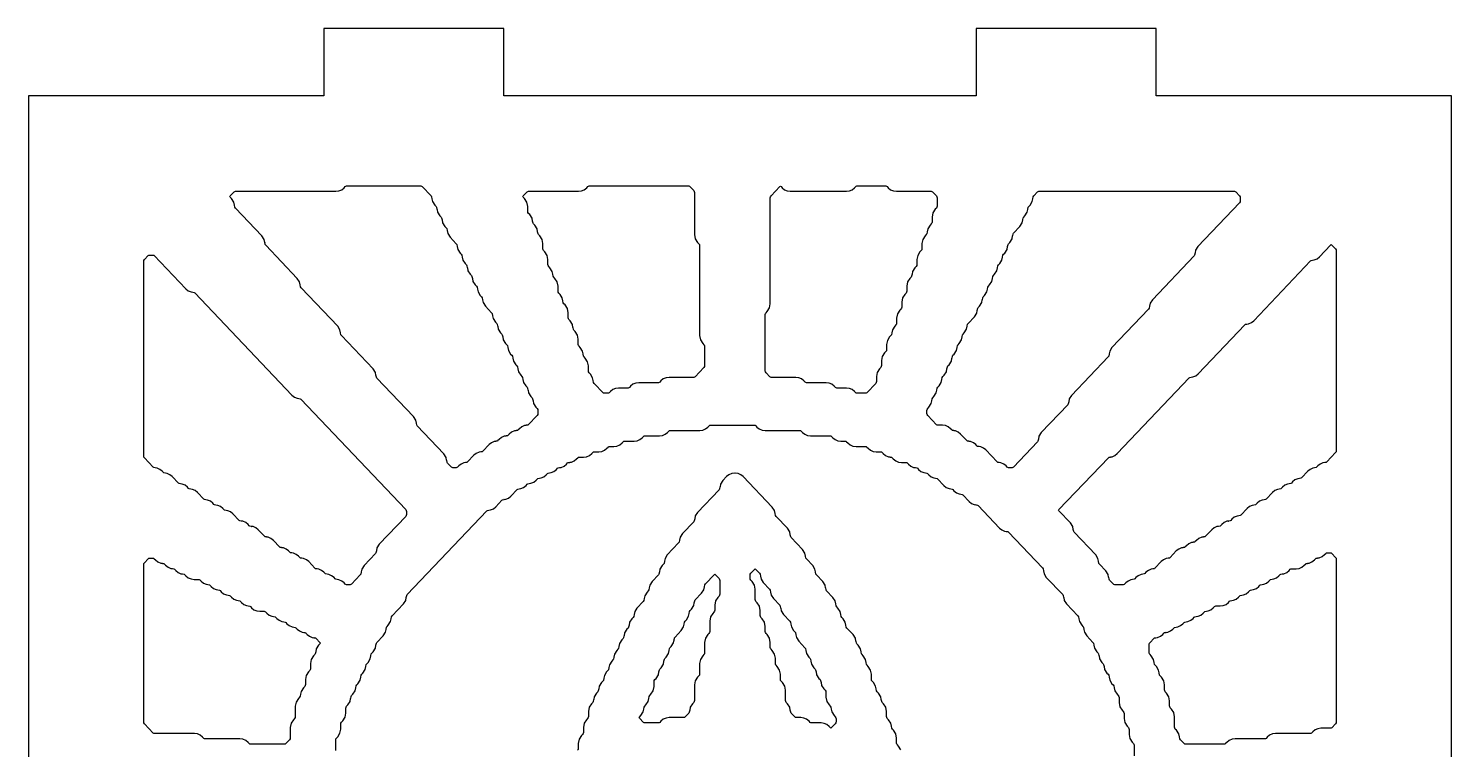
# Model space of a CAD drawing. Header units: millimetres. Extents: x 10 to 410, y 18 to 283.
# Drawn here: x 148 to 211.3, y 251 to 283 of the extents above; entities that cross this region are included whole.
import ezdxf

# ---------------------------------------------------------------- set-up
doc = ezdxf.new("R2010")
doc.units = ezdxf.units.MM
doc.layers.add('CUT', color=1, linetype='Continuous')

msp = doc.modelspace()

# ---------------------------------------------------------------- linework, layer by layer
at = {"layer": 'CUT'}
for points in [[(190.134, 157), (198.134, 157), (198.134, 160), (211.2679, 160), (211.2679, 280), (198.134, 280), (198.134, 283), (190.134, 283), (190.134, 280), (169.134, 280), (169.134, 283), (161.134, 283), (161.134, 280), (148, 280), (148, 160), (161.134, 160), (161.134, 157), (169.134, 157), (169.134, 160), (190.134, 160)], [(157.144, 275.7392), (157.1692, 275.7594), (157.2012, 275.7637), (161.6708, 275.7637), (161.8043, 275.7819), (161.928, 275.835), (162.0331, 275.9192), (162.0867, 275.9755), (162.1119, 275.9957), (162.1438, 276), (165.4462, 276), (165.4781, 275.9957), (165.5033, 275.9755), (165.8965, 275.562), (165.9208, 275.524), (165.9383, 275.433), (165.9404, 275.4334), (165.965, 275.3054), (166.067, 275.1464), (166.1211, 275.0894), (166.1455, 275.0515), (166.163, 274.9604), (166.1651, 274.9608), (166.1897, 274.8328), (166.2916, 274.6738), (166.3458, 274.6168), (166.3701, 274.5789), (166.3877, 274.4878), (166.3897, 274.4882), (166.4143, 274.3602), (166.5163, 274.2012), (166.5705, 274.1442), (166.5948, 274.1063), (166.6123, 274.0153), (166.6144, 274.0156), (166.639, 273.8877), (166.741, 273.7286), (167.0198, 273.4354), (167.0441, 273.3974), (167.0617, 273.3064), (167.0637, 273.3068), (167.0883, 273.1788), (167.1903, 273.0198), (167.2445, 272.9628), (167.2688, 272.9249), (167.2863, 272.8338), (167.2884, 272.8342), (167.313, 272.7062), (167.415, 272.5472), (167.4691, 272.4902), (167.4935, 272.4523), (167.511, 272.3612), (167.5131, 272.3616), (167.5377, 272.2337), (167.6396, 272.0746), (167.6938, 272.0177), (167.7181, 271.9797), (167.7357, 271.8887), (167.7377, 271.8891), (167.7623, 271.7611), (167.8643, 271.6021), (167.9185, 271.5451), (167.9428, 271.5071), (167.9603, 271.4161), (167.9624, 271.4165), (167.987, 271.2885), (168.089, 271.1295), (168.1431, 271.0725), (168.1675, 271.0346), (168.185, 270.9435), (168.1871, 270.9439), (168.2117, 270.8159), (168.3136, 270.6569), (168.5925, 270.3637), (168.6168, 270.3257), (168.6343, 270.2347), (168.6364, 270.2351), (168.661, 270.1071), (168.763, 269.9481), (168.8171, 269.8911), (168.8415, 269.8531), (168.859, 269.7621), (168.8611, 269.7625), (168.8857, 269.6345), (168.9876, 269.4755), (169.0418, 269.4185), (169.0661, 269.3806), (169.0837, 269.2895), (169.0857, 269.2899), (169.1103, 269.1619), (169.2123, 269.0029), (169.2665, 268.9459), (169.2908, 268.908), (169.3083, 268.8169), (169.3104, 268.8173), (169.335, 268.6894), (169.437, 268.5303), (169.4911, 268.4734), (169.5155, 268.4354), (169.533, 268.3444), (169.5351, 268.3448), (169.5597, 268.2168), (169.6616, 268.0578), (169.7158, 268.0008), (169.7401, 267.9628), (169.7577, 267.8718), (169.7597, 267.8722), (169.7843, 267.7442), (169.8863, 267.5852), (169.9405, 267.5282), (169.9648, 267.4903), (169.9823, 267.3992), (169.9844, 267.3996), (170.009, 267.2716), (170.111, 267.1126), (170.1651, 267.0556), (170.1895, 267.0177), (170.207, 266.9266), (170.2091, 266.927), (170.2337, 266.7991), (170.3356, 266.64), (170.3898, 266.5831), (170.4141, 266.5451), (170.4317, 266.4541), (170.4337, 266.4545), (170.4583, 266.3265), (170.5603, 266.1675), (170.6145, 266.1105), (170.6388, 266.0725), (170.6473, 266.0283), (170.6473, 265.8873), (170.6388, 265.8431), (170.6145, 265.8051), (170.2213, 265.3916), (170.1961, 265.3714), (170.1306, 265.3625), (170.1311, 265.3594), (170.0544, 265.3489), (169.9306, 265.2958), (169.8255, 265.2116), (169.772, 265.1553), (169.7468, 265.1351), (169.6813, 265.1262), (169.6817, 265.1231), (169.605, 265.1127), (169.4813, 265.0596), (169.3762, 264.9753), (169.3226, 264.919), (169.2975, 264.8989), (169.232, 264.89), (169.2324, 264.8868), (169.1557, 264.8764), (169.0319, 264.8233), (168.9268, 264.739), (168.8733, 264.6827), (168.8481, 264.6626), (168.7826, 264.6537), (168.7831, 264.6505), (168.7064, 264.6401), (168.5826, 264.587), (168.4775, 264.5028), (168.1993, 264.2102), (168.1741, 264.19), (168.1086, 264.1811), (168.1091, 264.1779), (168.0324, 264.1675), (167.9086, 264.1144), (167.8035, 264.0302), (167.5253, 263.7376), (167.5001, 263.7174), (167.4346, 263.7085), (167.4351, 263.7054), (167.3584, 263.6949), (167.2346, 263.6418), (167.1295, 263.5576), (167.076, 263.5013), (167.0508, 263.4811), (167.0188, 263.4768), (166.8618, 263.4768), (166.8299, 263.4811), (166.8047, 263.5013), (166.6362, 263.6785), (166.6118, 263.7165), (166.5943, 263.8075), (166.5923, 263.8071), (166.5676, 263.9351), (166.4657, 264.0941), (165.2882, 265.3326), (165.2638, 265.3705), (165.2463, 265.4615), (165.2443, 265.4611), (165.2196, 265.5891), (165.1177, 265.7481), (163.4908, 267.4591), (163.4665, 267.4971), (163.449, 267.5881), (163.4469, 267.5877), (163.4223, 267.7157), (163.3203, 267.8747), (161.9182, 269.3494), (161.8938, 269.3874), (161.8763, 269.4784), (161.8743, 269.478), (161.8496, 269.606), (161.7477, 269.765), (160.1208, 271.476), (160.0965, 271.5139), (160.079, 271.605), (160.0769, 271.6046), (160.0523, 271.7326), (159.9503, 271.8916), (158.5482, 273.3663), (158.5238, 273.4042), (158.5063, 273.4953), (158.5043, 273.4949), (158.4796, 273.6229), (158.3777, 273.7819), (157.2002, 275.0203), (157.1758, 275.0583), (157.1583, 275.1493), (157.1563, 275.1489), (157.1316, 275.2769), (157.0297, 275.4359), (156.9689, 275.4998), (156.9497, 275.5274), (156.9689, 275.555)], [(170.1747, 275.7392), (170.1998, 275.7594), (170.2318, 275.7637), (172.4548, 275.7637), (172.5882, 275.7819), (172.712, 275.835), (172.8171, 275.9192), (172.8707, 275.9755), (172.8958, 275.9957), (172.9278, 276), (177.3535, 276), (177.3854, 275.9957), (177.4106, 275.9755), (177.5791, 275.7982), (177.6035, 275.7603), (177.612, 275.7161), (177.612, 273.8369), (177.6477, 273.6514), (177.7496, 273.4924), (177.8038, 273.4354), (177.8281, 273.3974), (177.8366, 273.3532), (177.8366, 269.3474), (177.8723, 269.1619), (177.9743, 269.0029), (178.0285, 268.9459), (178.0528, 268.908), (178.0613, 268.8637), (178.0613, 268.0139), (178.0528, 267.9696), (178.0285, 267.9317), (177.6353, 267.5182), (177.6101, 267.498), (177.5781, 267.4937), (176.4785, 267.4937), (176.345, 267.4755), (176.2213, 267.4224), (176.1162, 267.3382), (176.0626, 267.2819), (176.0374, 267.2617), (176.0055, 267.2574), (175.1305, 267.2574), (174.997, 267.2392), (174.8733, 267.1861), (174.7682, 267.1019), (174.7146, 267.0456), (174.6894, 267.0254), (174.6575, 267.0211), (174.2318, 267.0211), (174.0984, 267.003), (173.9746, 266.9498), (173.8695, 266.8656), (173.816, 266.8093), (173.7908, 266.7892), (173.7588, 266.7848), (173.6018, 266.7848), (173.5698, 266.7892), (173.5447, 266.8093), (173.1515, 267.2228), (173.1272, 267.2608), (173.1096, 267.3518), (173.1076, 267.3514), (173.083, 267.4794), (172.981, 267.6384), (172.9268, 267.6954), (172.9025, 267.7334), (172.894, 267.7776), (172.894, 268.0028), (172.8583, 268.1883), (172.7563, 268.3473), (172.7022, 268.4043), (172.6778, 268.4422), (172.6603, 268.5333), (172.6582, 268.5329), (172.6336, 268.6608), (172.5317, 268.8199), (172.4775, 268.8769), (172.4532, 268.9148), (172.4446, 268.959), (172.4446, 269.1842), (172.409, 269.3697), (172.307, 269.5287), (172.2528, 269.5857), (172.2285, 269.6237), (172.211, 269.7147), (172.2089, 269.7143), (172.1843, 269.8423), (172.0823, 270.0013), (172.0282, 270.0583), (172.0038, 270.0962), (171.9953, 270.1405), (171.9953, 270.3656), (171.9596, 270.5511), (171.8577, 270.7102), (171.8035, 270.7672), (171.7792, 270.8051), (171.7616, 270.8961), (171.7596, 270.8957), (171.735, 271.0237), (171.633, 271.1827), (171.5788, 271.2397), (171.5545, 271.2777), (171.546, 271.3219), (171.546, 271.5471), (171.5103, 271.7326), (171.4083, 271.8916), (171.3542, 271.9486), (171.3298, 271.9865), (171.3123, 272.0776), (171.3102, 272.0772), (171.2856, 272.2052), (171.1837, 272.3642), (171.1295, 272.4212), (171.1052, 272.4591), (171.0966, 272.5034), (171.0966, 272.7285), (171.061, 272.914), (170.959, 273.073), (170.9048, 273.13), (170.8805, 273.168), (170.872, 273.2122), (170.872, 273.4374), (170.8363, 273.6229), (170.7343, 273.7819), (170.6802, 273.8389), (170.6558, 273.8768), (170.6383, 273.9679), (170.6362, 273.9675), (170.6116, 274.0954), (170.5097, 274.2545), (170.4555, 274.3115), (170.4312, 274.3494), (170.4136, 274.4404), (170.4116, 274.44), (170.387, 274.568), (170.285, 274.727), (170.2308, 274.784), (170.2065, 274.822), (170.198, 274.8662), (170.198, 275.0914), (170.1623, 275.2769), (170.0603, 275.4359), (169.9996, 275.4998), (169.9803, 275.5274), (169.9996, 275.555)], [(180.7901, 267.6954), (180.7658, 267.7334), (180.7573, 267.7776), (180.7573, 270.2815), (180.7658, 270.3257), (180.7901, 270.3637), (180.8443, 270.4206), (180.9463, 270.5797), (180.982, 270.7652), (180.982, 275.4798), (180.9905, 275.524), (181.0148, 275.562), (181.4033, 275.9706), (181.4313, 275.9918), (181.4593, 275.9706), (181.5081, 275.9192), (181.6133, 275.835), (181.737, 275.7819), (181.8705, 275.7637), (184.3621, 275.7637), (184.4956, 275.7819), (184.6193, 275.835), (184.7245, 275.9192), (184.778, 275.9755), (184.8032, 275.9957), (184.8351, 276), (186.1155, 276), (186.1474, 275.9957), (186.1726, 275.9755), (186.2261, 275.9192), (186.3313, 275.835), (186.455, 275.7819), (186.5885, 275.7637), (188.1375, 275.7637), (188.1694, 275.7594), (188.1946, 275.7392), (188.3631, 275.562), (188.3875, 275.524), (188.396, 275.4798), (188.396, 275.1025), (188.3875, 275.0583), (188.3631, 275.0203), (188.3089, 274.9633), (188.207, 274.8043), (188.1713, 274.6188), (188.1713, 274.3936), (188.1628, 274.3494), (188.1385, 274.3115), (188.0843, 274.2545), (187.9823, 274.0954), (187.9577, 273.9675), (187.9556, 273.9679), (187.9381, 273.8768), (187.9138, 273.8389), (187.8596, 273.7819), (187.7577, 273.6229), (187.722, 273.4374), (187.722, 273.2122), (187.7135, 273.168), (187.6891, 273.13), (187.6349, 273.073), (187.533, 272.914), (187.4973, 272.7285), (187.4973, 272.5034), (187.4888, 272.4591), (187.4645, 272.4212), (187.4103, 272.3642), (187.3083, 272.2052), (187.2837, 272.0772), (187.2816, 272.0776), (187.2641, 271.9865), (187.2398, 271.9486), (187.1856, 271.8916), (187.0837, 271.7326), (187.048, 271.5471), (187.048, 271.3219), (187.0395, 271.2777), (187.0151, 271.2397), (186.961, 271.1827), (186.859, 271.0237), (186.8233, 270.8382), (186.8233, 270.6131), (186.8148, 270.5688), (186.7905, 270.5309), (186.7363, 270.4739), (186.6343, 270.3149), (186.5986, 270.1294), (186.5986, 269.9042), (186.5901, 269.8599), (186.5658, 269.822), (186.5116, 269.765), (186.4097, 269.606), (186.385, 269.478), (186.383, 269.4784), (186.3655, 269.3874), (186.3411, 269.3494), (186.287, 269.2924), (186.185, 269.1334), (186.1493, 268.9479), (186.1493, 268.7228), (186.1408, 268.6785), (186.1165, 268.6406), (186.0623, 268.5836), (185.9603, 268.4246), (185.9246, 268.2391), (185.9246, 268.0139), (185.9161, 267.9696), (185.8918, 267.9317), (185.8376, 267.8747), (185.7357, 267.7157), (185.7, 267.5302), (185.7, 267.305), (185.6915, 267.2608), (185.6671, 267.2228), (185.2739, 266.8093), (185.2488, 266.7892), (185.2168, 266.7848), (184.8351, 266.7848), (184.8032, 266.7892), (184.778, 266.8093), (184.7245, 266.8656), (184.6193, 266.9498), (184.4956, 267.003), (184.3621, 267.0211), (183.9365, 267.0211), (183.9045, 267.0254), (183.8793, 267.0456), (183.8258, 267.1019), (183.7207, 267.1861), (183.5969, 267.2392), (183.4634, 267.2574), (182.5885, 267.2574), (182.5565, 267.2617), (182.5313, 267.2819), (182.4778, 267.3382), (182.3727, 267.4224), (182.2489, 267.4755), (182.1154, 267.4937), (181.0158, 267.4937), (180.9838, 267.498), (180.9587, 267.5182)], [(188.1798, 266.5451), (188.2041, 266.5831), (188.2583, 266.64), (188.3603, 266.7991), (188.3849, 266.927), (188.387, 266.9266), (188.4045, 267.0177), (188.4288, 267.0556), (188.483, 267.1126), (188.5849, 267.2716), (188.6096, 267.3996), (188.6116, 267.3992), (188.6291, 267.4903), (188.6535, 267.5282), (188.7077, 267.5852), (188.8096, 267.7442), (188.8342, 267.8722), (188.8363, 267.8718), (188.8538, 267.9628), (188.8781, 268.0008), (188.9323, 268.0578), (189.0343, 268.2168), (189.0589, 268.3448), (189.061, 268.3444), (189.0785, 268.4354), (189.1028, 268.4734), (189.157, 268.5303), (189.2589, 268.6894), (189.2836, 268.8173), (189.2856, 268.8169), (189.3031, 268.908), (189.3275, 268.9459), (189.3817, 269.0029), (189.4836, 269.1619), (189.5082, 269.2899), (189.5103, 269.2895), (189.5278, 269.3806), (189.5521, 269.4185), (189.6063, 269.4755), (189.7083, 269.6345), (189.7329, 269.7625), (189.735, 269.7621), (189.7525, 269.8531), (189.7768, 269.8911), (190.0556, 270.1843), (190.1576, 270.3434), (190.1822, 270.4713), (190.1843, 270.4709), (190.2018, 270.562), (190.2261, 270.5999), (190.2803, 270.6569), (190.3823, 270.8159), (190.4069, 270.9439), (190.409, 270.9435), (190.4265, 271.0346), (190.4508, 271.0725), (190.505, 271.1295), (190.6069, 271.2885), (190.6316, 271.4165), (190.6336, 271.4161), (190.6511, 271.5071), (190.6755, 271.5451), (190.7296, 271.6021), (190.8316, 271.7611), (190.8562, 271.8891), (190.8583, 271.8887), (190.8758, 271.9797), (190.9001, 272.0177), (190.9543, 272.0746), (191.0563, 272.2337), (191.0809, 272.3616), (191.083, 272.3612), (191.1005, 272.4523), (191.1248, 272.4902), (191.179, 272.5472), (191.2809, 272.7062), (191.3056, 272.8342), (191.3076, 272.8338), (191.3251, 272.9249), (191.3495, 272.9628), (191.4036, 273.0198), (191.5056, 273.1788), (191.5302, 273.3068), (191.5323, 273.3064), (191.5498, 273.3974), (191.5741, 273.4354), (191.6283, 273.4924), (191.7303, 273.6514), (191.7549, 273.7794), (191.757, 273.779), (191.7745, 273.87), (191.7988, 273.908), (192.0776, 274.2012), (192.1796, 274.3602), (192.2042, 274.4882), (192.2063, 274.4878), (192.2238, 274.5789), (192.2481, 274.6168), (192.3023, 274.6738), (192.4043, 274.8328), (192.4289, 274.9608), (192.431, 274.9604), (192.4485, 275.0515), (192.4728, 275.0894), (192.527, 275.1464), (192.6289, 275.3054), (192.6536, 275.4334), (192.6556, 275.433), (192.6731, 275.524), (192.6975, 275.562), (192.866, 275.7392), (192.8912, 275.7594), (192.9231, 275.7637), (201.6175, 275.7637), (201.6494, 275.7594), (201.6746, 275.7392), (201.8431, 275.562), (201.8674, 275.524), (201.876, 275.4798), (201.876, 275.3388), (201.8674, 275.2945), (201.8431, 275.2566), (199.9916, 273.3093), (199.8896, 273.1503), (199.865, 273.0223), (199.863, 273.0227), (199.8454, 272.9317), (199.8211, 272.8937), (197.9696, 270.9465), (197.8676, 270.7874), (197.843, 270.6595), (197.841, 270.6599), (197.8234, 270.5688), (197.7991, 270.5309), (196.1723, 268.8199), (196.0703, 268.6608), (196.0457, 268.5329), (196.0436, 268.5333), (196.0261, 268.4422), (196.0018, 268.4043), (194.3749, 266.6933), (194.273, 266.5343), (194.2484, 266.4063), (194.2463, 266.4067), (194.2288, 266.3156), (194.2045, 266.2777), (193.0269, 265.0393), (192.925, 264.8803), (192.9004, 264.7523), (192.8983, 264.7527), (192.8808, 264.6616), (192.8565, 264.6237), (191.7893, 263.5013), (191.7641, 263.4811), (191.7321, 263.4768), (191.5751, 263.4768), (191.5432, 263.4811), (191.518, 263.5013), (191.4645, 263.5576), (191.3593, 263.6418), (191.2356, 263.6949), (191.1589, 263.7054), (191.1593, 263.7085), (191.0938, 263.7174), (191.0687, 263.7376), (190.5658, 264.2665), (190.4607, 264.3507), (190.3369, 264.4038), (190.2602, 264.4142), (190.2606, 264.4174), (190.1952, 264.4263), (190.17, 264.4465), (190.1165, 264.5028), (190.0113, 264.587), (189.8876, 264.6401), (189.8109, 264.6505), (189.8113, 264.6537), (189.7458, 264.6626), (189.7207, 264.6827), (189.4425, 264.9753), (189.3373, 265.0596), (189.2136, 265.1127), (189.1369, 265.1231), (189.1373, 265.1262), (189.0718, 265.1351), (189.0467, 265.1553), (188.9931, 265.2116), (188.888, 265.2958), (188.7642, 265.3489), (188.6308, 265.3671), (188.4298, 265.3671), (188.3978, 265.3714), (188.3727, 265.3916), (187.9795, 265.8051), (187.9551, 265.8431), (187.9466, 265.8873), (187.9466, 266.0283), (187.9551, 266.0725), (187.9795, 266.1105), (188.0337, 266.1675), (188.1356, 266.3265), (188.1602, 266.4545), (188.1623, 266.4541)], [(196.0113, 263.9249), (196.0365, 263.945), (196.102, 263.9539), (196.1015, 263.9571), (196.1782, 263.9675), (196.302, 264.0206), (196.4071, 264.1048), (199.606, 267.4692), (199.6312, 267.4893), (199.6966, 267.4982), (199.6962, 267.5014), (199.7729, 267.5118), (199.8967, 267.5649), (200.0018, 267.6491), (202.0773, 269.832), (202.1025, 269.8522), (202.168, 269.8611), (202.1675, 269.8643), (202.2442, 269.8747), (202.368, 269.9278), (202.4731, 270.012), (204.998, 272.6675), (205.0231, 272.6876), (205.0886, 272.6965), (205.0882, 272.6997), (205.1649, 272.7101), (205.2887, 272.7632), (205.3938, 272.8475), (205.892, 273.3714), (205.92, 273.3926), (205.9479, 273.3714), (206.1118, 273.1991), (206.1361, 273.1612), (206.1446, 273.1169), (206.1446, 264.2333), (206.1361, 264.1891), (206.1118, 264.1511), (205.7186, 263.7376), (205.6934, 263.7174), (205.6279, 263.7085), (205.6284, 263.7054), (205.5517, 263.6949), (205.4279, 263.6418), (205.3228, 263.5576), (205.2693, 263.5013), (205.2441, 263.4811), (205.1786, 263.4722), (205.179, 263.4691), (205.1024, 263.4587), (204.9786, 263.4055), (204.8735, 263.3213), (204.5953, 263.0287), (204.5701, 263.0086), (204.5046, 262.9997), (204.505, 262.9965), (204.4284, 262.9861), (204.3046, 262.933), (204.1995, 262.8488), (204.1459, 262.7924), (204.1208, 262.7723), (204.0553, 262.7634), (204.0557, 262.7602), (203.979, 262.7498), (203.8552, 262.6967), (203.7501, 262.6125), (203.6966, 262.5562), (203.6714, 262.536), (203.6059, 262.5271), (203.6064, 262.5239), (203.5297, 262.5135), (203.4059, 262.4604), (203.3008, 262.3762), (203.0226, 262.0836), (202.9974, 262.0634), (202.9319, 262.0545), (202.9324, 262.0514), (202.8557, 262.0409), (202.7319, 261.9878), (202.6268, 261.9036), (202.5733, 261.8473), (202.5481, 261.8271), (202.4826, 261.8182), (202.483, 261.8151), (202.4064, 261.8046), (202.2826, 261.7515), (202.1775, 261.6673), (201.8993, 261.3747), (201.8741, 261.3546), (201.8086, 261.3457), (201.809, 261.3425), (201.7324, 261.3321), (201.6086, 261.279), (201.5035, 261.1947), (201.4499, 261.1384), (201.4248, 261.1183), (201.3593, 261.1094), (201.3597, 261.1062), (201.283, 261.0958), (201.1592, 261.0427), (201.0541, 260.9585), (201.0006, 260.9022), (200.9754, 260.882), (200.9099, 260.8731), (200.9104, 260.8699), (200.8337, 260.8595), (200.7099, 260.8064), (200.6048, 260.7222), (200.3266, 260.4296), (200.3014, 260.4094), (200.2359, 260.4005), (200.2364, 260.3973), (200.1597, 260.3869), (200.0359, 260.3338), (199.9308, 260.2496), (199.8773, 260.1933), (199.8521, 260.1731), (199.7866, 260.1642), (199.787, 260.1611), (199.7104, 260.1506), (199.5866, 260.0975), (199.4815, 260.0133), (199.4279, 259.957), (199.4028, 259.9368), (199.3373, 259.9279), (199.3377, 259.9248), (199.261, 259.9143), (199.1372, 259.8612), (199.0321, 259.777), (198.7539, 259.4844), (198.7288, 259.4643), (198.6633, 259.4554), (198.6637, 259.4522), (198.587, 259.4418), (198.4632, 259.3887), (198.3581, 259.3044), (198.0799, 259.0119), (198.0548, 258.9917), (197.9893, 258.9828), (197.9897, 258.9796), (197.913, 258.9692), (197.7892, 258.9161), (197.6841, 258.8319), (197.6306, 258.7756), (197.6054, 258.7554), (197.5399, 258.7465), (197.5404, 258.7433), (197.4637, 258.7329), (197.3399, 258.6798), (197.2348, 258.5956), (197.1813, 258.5393), (197.1561, 258.5191), (197.0906, 258.5102), (197.091, 258.5071), (197.0144, 258.4966), (196.8906, 258.4435), (196.7855, 258.3593), (196.7319, 258.303), (196.7068, 258.2828), (196.6748, 258.2785), (196.2931, 258.2785), (196.2612, 258.2828), (196.236, 258.303), (196.0675, 258.4802), (196.0431, 258.5182), (196.0256, 258.6092), (196.0236, 258.6088), (195.9989, 258.7368), (195.897, 258.8958), (195.6181, 259.1891), (195.5938, 259.227), (195.5763, 259.3181), (195.5742, 259.3177), (195.5496, 259.4457), (195.4476, 259.6047), (194.4948, 260.6068), (194.4705, 260.6448), (194.453, 260.7358), (194.4509, 260.7354), (194.4263, 260.8634), (194.3243, 261.0224), (193.8142, 261.5589), (193.795, 261.5865), (193.8142, 261.6141)], [(153.3818, 272.9283), (153.5388, 272.9283), (153.5708, 272.9239), (153.596, 272.9038), (154.9975, 271.4297), (155.1026, 271.3455), (155.2264, 271.2924), (155.3031, 271.282), (155.3027, 271.2788), (155.3681, 271.2699), (155.3933, 271.2497), (159.7155, 266.704), (159.8206, 266.6198), (159.9444, 266.5667), (160.0211, 266.5562), (160.0206, 266.5531), (160.0861, 266.5442), (160.1113, 266.524), (164.7732, 261.621), (164.7975, 261.5831), (164.806, 261.5388), (164.806, 261.3979), (164.7975, 261.3536), (164.7732, 261.3157), (163.5956, 260.0773), (163.4937, 259.9182), (163.4691, 259.7903), (163.467, 259.7907), (163.4495, 259.6996), (163.4252, 259.6617), (162.9216, 259.1321), (162.8197, 258.9731), (162.7951, 258.8451), (162.793, 258.8455), (162.7755, 258.7545), (162.7512, 258.7165), (162.358, 258.303), (162.3328, 258.2828), (162.3008, 258.2785), (162.1438, 258.2785), (162.1119, 258.2828), (162.0867, 258.303), (162.0331, 258.3593), (161.928, 258.4435), (161.8043, 258.4966), (161.7276, 258.5071), (161.728, 258.5102), (161.6625, 258.5191), (161.6373, 258.5393), (161.5838, 258.5956), (161.4787, 258.6798), (161.3549, 258.7329), (161.2782, 258.7433), (161.2787, 258.7465), (161.2132, 258.7554), (161.188, 258.7756), (161.1345, 258.8319), (161.0294, 258.9161), (160.9056, 258.9692), (160.8289, 258.9796), (160.8293, 258.9828), (160.7639, 258.9917), (160.7387, 259.0119), (160.4605, 259.3044), (160.3554, 259.3887), (160.2316, 259.4418), (160.1549, 259.4522), (160.1553, 259.4554), (160.0899, 259.4643), (160.0647, 259.4844), (160.0111, 259.5407), (159.906, 259.625), (159.7823, 259.6781), (159.7056, 259.6885), (159.706, 259.6916), (159.6405, 259.7005), (159.6154, 259.7207), (159.5618, 259.777), (159.4567, 259.8612), (159.3329, 259.9143), (159.2562, 259.9248), (159.2567, 259.9279), (159.1912, 259.9368), (159.166, 259.957), (158.8878, 260.2496), (158.7827, 260.3338), (158.6589, 260.3869), (158.5822, 260.3973), (158.5827, 260.4005), (158.5172, 260.4094), (158.492, 260.4296), (158.2138, 260.7222), (158.1087, 260.8064), (157.9849, 260.8595), (157.9082, 260.8699), (157.9087, 260.8731), (157.8432, 260.882), (157.818, 260.9022), (157.7645, 260.9585), (157.6594, 261.0427), (157.5356, 261.0958), (157.4589, 261.1062), (157.4593, 261.1094), (157.3939, 261.1183), (157.3687, 261.1384), (157.0905, 261.431), (156.9854, 261.5152), (156.8616, 261.5684), (156.7849, 261.5788), (156.7853, 261.5819), (156.7199, 261.5908), (156.6947, 261.611), (156.6412, 261.6673), (156.536, 261.7515), (156.4123, 261.8046), (156.3356, 261.8151), (156.336, 261.8182), (156.2705, 261.8271), (156.2454, 261.8473), (156.1918, 261.9036), (156.0867, 261.9878), (155.9629, 262.0409), (155.8862, 262.0514), (155.8867, 262.0545), (155.8212, 262.0634), (155.796, 262.0836), (155.5178, 262.3762), (155.4127, 262.4604), (155.2889, 262.5135), (155.2122, 262.5239), (155.2127, 262.5271), (155.1472, 262.536), (155.122, 262.5562), (155.0685, 262.6125), (154.9634, 262.6967), (154.8396, 262.7498), (154.7629, 262.7602), (154.7633, 262.7634), (154.6979, 262.7723), (154.6727, 262.7924), (154.3945, 263.085), (154.2894, 263.1693), (154.1656, 263.2224), (154.0889, 263.2328), (154.0893, 263.236), (154.0239, 263.2449), (153.9987, 263.265), (153.9452, 263.3213), (153.84, 263.4055), (153.7163, 263.4587), (153.6396, 263.4691), (153.64, 263.4722), (153.5745, 263.4811), (153.5494, 263.5013), (153.1562, 263.9148), (153.1318, 263.9528), (153.1233, 263.997), (153.1233, 272.6443), (153.1318, 272.6886), (153.1562, 272.7265), (153.3247, 272.9038), (153.3499, 272.9239)], [(153.1562, 259.2582), (153.3247, 259.4354), (153.3499, 259.4556), (153.3818, 259.4599), (153.5388, 259.4599), (153.5708, 259.4556), (153.596, 259.4354), (153.6495, 259.3791), (153.7546, 259.2949), (153.8784, 259.2418), (153.9551, 259.2313), (153.9547, 259.2282), (154.0201, 259.2193), (154.0453, 259.1991), (154.0988, 259.1428), (154.204, 259.0586), (154.3277, 259.0055), (154.4044, 258.9951), (154.404, 258.9919), (154.4695, 258.983), (154.4946, 258.9628), (154.5482, 258.9065), (154.6533, 258.8223), (154.7771, 258.7692), (154.8537, 258.7588), (154.8533, 258.7556), (154.9188, 258.7467), (154.944, 258.7265), (154.9975, 258.6702), (155.1026, 258.586), (155.2264, 258.5329), (155.3599, 258.5148), (155.5608, 258.5148), (155.5928, 258.5104), (155.618, 258.4903), (155.6715, 258.434), (155.7766, 258.3497), (155.9004, 258.2966), (155.9771, 258.2862), (155.9767, 258.283), (156.0421, 258.2741), (156.0673, 258.254), (156.1208, 258.1977), (156.226, 258.1134), (156.3497, 258.0603), (156.4264, 258.0499), (156.426, 258.0468), (156.4915, 258.0378), (156.5166, 258.0177), (156.5702, 257.9614), (156.6753, 257.8772), (156.7991, 257.824), (156.8757, 257.8136), (156.8753, 257.8105), (156.9408, 257.8016), (156.966, 257.7814), (157.0195, 257.7251), (157.1246, 257.6409), (157.2484, 257.5878), (157.3251, 257.5773), (157.3247, 257.5742), (157.3901, 257.5653), (157.4153, 257.5451), (157.4688, 257.4888), (157.5739, 257.4046), (157.6977, 257.3515), (157.7744, 257.3411), (157.774, 257.3379), (157.8395, 257.329), (157.8646, 257.3088), (157.9182, 257.2525), (158.0233, 257.1683), (158.1471, 257.1152), (158.2805, 257.097), (158.4815, 257.097), (158.5135, 257.0927), (158.5386, 257.0725), (158.5922, 257.0162), (158.6973, 256.932), (158.8211, 256.8789), (158.8977, 256.8685), (158.8973, 256.8653), (158.9628, 256.8564), (158.988, 256.8362), (159.0415, 256.7799), (159.1466, 256.6957), (159.2704, 256.6426), (159.3471, 256.6322), (159.3466, 256.629), (159.4121, 256.6201), (159.4373, 256.6), (159.4908, 256.5437), (159.5959, 256.4594), (159.7197, 256.4063), (159.7964, 256.3959), (159.796, 256.3927), (159.8615, 256.3838), (159.8866, 256.3637), (159.9402, 256.3074), (160.0453, 256.2231), (160.1691, 256.17), (160.2457, 256.1596), (160.2453, 256.1565), (160.3108, 256.1476), (160.336, 256.1274), (160.3895, 256.0711), (160.4946, 255.9869), (160.6184, 255.9338), (160.6951, 255.9233), (160.6946, 255.9202), (160.7601, 255.9113), (160.7853, 255.8911), (160.9604, 255.7069), (160.9796, 255.6793), (160.9604, 255.6517), (160.8996, 255.5878), (160.7977, 255.4288), (160.7731, 255.3008), (160.771, 255.3012), (160.7535, 255.2102), (160.7292, 255.1722), (160.675, 255.1152), (160.573, 254.9562), (160.5373, 254.7707), (160.5373, 254.5455), (160.5288, 254.5013), (160.5045, 254.4634), (160.4503, 254.4064), (160.3483, 254.2473), (160.3127, 254.0618), (160.3127, 253.8367), (160.3041, 253.7924), (160.2798, 253.7545), (160.2256, 253.6975), (160.1237, 253.5385), (160.0991, 253.4105), (160.097, 253.4109), (160.0795, 253.3199), (160.0552, 253.2819), (160.001, 253.2249), (159.899, 253.0659), (159.8633, 252.8804), (159.8633, 252.419), (159.8548, 252.3747), (159.8305, 252.3368), (159.7763, 252.2798), (159.6743, 252.1208), (159.6387, 251.9353), (159.6387, 251.4738), (159.6301, 251.4296), (159.6058, 251.3916), (159.4373, 251.2144), (159.4121, 251.1942), (159.3802, 251.1899), (157.8752, 251.1899), (157.8432, 251.1942), (157.818, 251.2144), (157.7645, 251.2707), (157.6594, 251.3549), (157.5356, 251.408), (157.4021, 251.4262), (155.8532, 251.4262), (155.8212, 251.4305), (155.796, 251.4507), (155.7425, 251.507), (155.6374, 251.5912), (155.5136, 251.6443), (155.3801, 251.6624), (153.6065, 251.6624), (153.5745, 251.6668), (153.5494, 251.687), (153.1562, 252.1005), (153.1318, 252.1384), (153.1233, 252.1827), (153.1233, 259.176), (153.1318, 259.2202)], [(197.919, 255.1152), (197.8648, 255.1722), (197.8405, 255.2102), (197.832, 255.2544), (197.832, 255.6317), (197.8405, 255.6759), (197.8648, 255.7139), (198.0333, 255.8911), (198.0585, 255.9113), (198.124, 255.9202), (198.1235, 255.9233), (198.2002, 255.9338), (198.324, 255.9869), (198.4291, 256.0711), (198.4826, 256.1274), (198.5078, 256.1476), (198.5733, 256.1565), (198.5729, 256.1596), (198.6496, 256.17), (198.7733, 256.2231), (198.8784, 256.3074), (198.932, 256.3637), (198.9572, 256.3838), (199.0226, 256.3927), (199.0222, 256.3959), (199.0989, 256.4063), (199.2227, 256.4594), (199.3278, 256.5437), (199.3813, 256.6), (199.4065, 256.6201), (199.472, 256.629), (199.4715, 256.6322), (199.5482, 256.6426), (199.672, 256.6957), (199.7771, 256.7799), (199.8306, 256.8362), (199.8558, 256.8564), (199.9213, 256.8653), (199.9209, 256.8685), (199.9976, 256.8789), (200.1213, 256.932), (200.2264, 257.0162), (200.28, 257.0725), (200.3052, 257.0927), (200.3706, 257.1016), (200.3702, 257.1048), (200.4469, 257.1152), (200.5707, 257.1683), (200.6758, 257.2525), (200.7293, 257.3088), (200.7545, 257.329), (200.7864, 257.3333), (200.9874, 257.3333), (201.1209, 257.3515), (201.2447, 257.4046), (201.3498, 257.4888), (201.4033, 257.5451), (201.4285, 257.5653), (201.494, 257.5742), (201.4935, 257.5773), (201.5702, 257.5878), (201.694, 257.6409), (201.7991, 257.7251), (201.8526, 257.7814), (201.8778, 257.8016), (201.9433, 257.8105), (201.9429, 257.8136), (202.0196, 257.824), (202.1433, 257.8772), (202.2484, 257.9614), (202.302, 258.0177), (202.3272, 258.0378), (202.3926, 258.0468), (202.3922, 258.0499), (202.4689, 258.0603), (202.5927, 258.1134), (202.6978, 258.1977), (202.7513, 258.254), (202.7765, 258.2741), (202.842, 258.283), (202.8415, 258.2862), (202.9182, 258.2966), (203.042, 258.3497), (203.1471, 258.434), (203.2006, 258.4903), (203.2258, 258.5104), (203.2913, 258.5193), (203.2909, 258.5225), (203.3676, 258.5329), (203.4913, 258.586), (203.5964, 258.6702), (203.65, 258.7265), (203.6751, 258.7467), (203.7406, 258.7556), (203.7402, 258.7588), (203.8169, 258.7692), (203.9407, 258.8223), (204.0458, 258.9065), (204.0993, 258.9628), (204.1245, 258.983), (204.1564, 258.9873), (204.3574, 258.9873), (204.4909, 259.0055), (204.6147, 259.0586), (204.7198, 259.1428), (204.7733, 259.1991), (204.7985, 259.2193), (204.864, 259.2282), (204.8635, 259.2313), (204.9402, 259.2418), (205.064, 259.2949), (205.1691, 259.3791), (205.2226, 259.4354), (205.2478, 259.4556), (205.3133, 259.4645), (205.3129, 259.4676), (205.3896, 259.4781), (205.5133, 259.5312), (205.6184, 259.6154), (205.672, 259.6717), (205.6971, 259.6919), (205.7291, 259.6962), (205.8861, 259.6962), (205.9181, 259.6919), (205.9433, 259.6717), (206.1118, 259.4945), (206.1361, 259.4565), (206.1446, 259.4123), (206.1446, 252.1827), (206.1361, 252.1384), (206.1118, 252.1005), (205.9433, 251.9232), (205.9181, 251.9031), (205.8861, 251.8987), (205.4605, 251.8987), (205.327, 251.8806), (205.2032, 251.8275), (205.0981, 251.7433), (205.0446, 251.687), (205.0194, 251.6668), (204.9875, 251.6624), (203.4385, 251.6624), (203.305, 251.6443), (203.1812, 251.5912), (203.0761, 251.507), (203.0226, 251.4507), (202.9974, 251.4305), (202.9655, 251.4262), (201.6411, 251.4262), (201.5077, 251.408), (201.3839, 251.3549), (201.2788, 251.2707), (201.2253, 251.2144), (201.2001, 251.1942), (201.1681, 251.1899), (199.4384, 251.1899), (199.4065, 251.1942), (199.3813, 251.2144), (199.2128, 251.3916), (199.1885, 251.4296), (199.171, 251.5206), (199.1689, 251.5202), (199.1443, 251.6482), (199.0423, 251.8072), (198.9881, 251.8642), (198.9638, 251.9021), (198.9553, 251.9464), (198.9553, 252.4078), (198.9196, 252.5933), (198.8176, 252.7524), (198.7635, 252.8093), (198.7391, 252.8473), (198.7306, 252.8915), (198.7306, 253.1167), (198.6949, 253.3022), (198.593, 253.4612), (198.5388, 253.5182), (198.5145, 253.5561), (198.506, 253.6004), (198.506, 253.8256), (198.4703, 254.0111), (198.3683, 254.1701), (198.3141, 254.2271), (198.2898, 254.265), (198.2723, 254.3561), (198.2702, 254.3557), (198.2456, 254.4836), (198.1436, 254.6427), (198.0895, 254.6996), (198.0651, 254.7376), (198.0476, 254.8286), (198.0456, 254.8282), (198.0209, 254.9562)], [(180.4998, 258.7856), (180.5241, 258.7477), (180.5416, 258.6566), (180.5437, 258.657), (180.5683, 258.529), (180.6703, 258.37), (180.9491, 258.0767), (180.9735, 258.0388), (180.991, 257.9477), (180.993, 257.9481), (181.0177, 257.8202), (181.1196, 257.6611), (181.3985, 257.3679), (181.4228, 257.3299), (181.4403, 257.2389), (181.4424, 257.2393), (181.467, 257.1113), (181.569, 256.9523), (181.8478, 256.659), (181.8721, 256.6211), (181.8896, 256.53), (181.8917, 256.5304), (181.9163, 256.4024), (182.0183, 256.2434), (182.0725, 256.1864), (182.0968, 256.1485), (182.1143, 256.0574), (182.1164, 256.0578), (182.141, 255.9299), (182.243, 255.7708), (182.5218, 255.4776), (182.5461, 255.4396), (182.5636, 255.3486), (182.5657, 255.349), (182.5903, 255.221), (182.6923, 255.062), (182.7465, 255.005), (182.7708, 254.9671), (182.7883, 254.876), (182.7904, 254.8764), (182.815, 254.7484), (182.917, 254.5894), (182.9711, 254.5324), (182.9955, 254.4945), (183.013, 254.4034), (183.015, 254.4038), (183.0397, 254.2759), (183.1416, 254.1168), (183.1958, 254.0599), (183.2201, 254.0219), (183.2376, 253.9309), (183.2397, 253.9313), (183.2643, 253.8033), (183.3663, 253.6443), (183.4205, 253.5873), (183.4448, 253.5493), (183.4533, 253.5051), (183.4533, 253.2799), (183.489, 253.0944), (183.591, 252.9354), (183.6451, 252.8784), (183.6695, 252.8405), (183.687, 252.7494), (183.689, 252.7498), (183.7137, 252.6219), (183.8156, 252.4628), (183.8698, 252.4058), (183.8941, 252.3679), (183.9026, 252.3237), (183.9026, 252.1827), (183.8941, 252.1384), (183.8698, 252.1005), (183.706, 251.9282), (183.678, 251.907), (183.65, 251.9282), (183.6011, 251.9796), (183.496, 252.0638), (183.3722, 252.1169), (183.2388, 252.135), (182.8131, 252.135), (182.7812, 252.1394), (182.756, 252.1595), (182.7025, 252.2158), (182.5974, 252.3001), (182.4736, 252.3532), (182.3401, 252.3713), (182.1391, 252.3713), (182.1072, 252.3757), (182.082, 252.3958), (181.9135, 252.5731), (181.8892, 252.611), (181.8716, 252.702), (181.8696, 252.7017), (181.845, 252.8296), (181.743, 252.9887), (181.6888, 253.0456), (181.6645, 253.0836), (181.656, 253.1278), (181.656, 253.5893), (181.6203, 253.7748), (181.5183, 253.9338), (181.4641, 253.9908), (181.4398, 254.0287), (181.4313, 254.073), (181.4313, 254.2981), (181.3956, 254.4836), (181.2937, 254.6427), (181.2395, 254.6996), (181.2152, 254.7376), (181.2066, 254.7818), (181.2066, 255.007), (181.171, 255.1925), (181.069, 255.3515), (181.0148, 255.4085), (180.9905, 255.4464), (180.982, 255.4907), (180.982, 255.7158), (180.9463, 255.9014), (180.8443, 256.0604), (180.7901, 256.1174), (180.7658, 256.1553), (180.7573, 256.1996), (180.7573, 256.4247), (180.7216, 256.6102), (180.6197, 256.7692), (180.5655, 256.8262), (180.5412, 256.8642), (180.5326, 256.9084), (180.5326, 257.1336), (180.497, 257.3191), (180.395, 257.4781), (180.3408, 257.5351), (180.3165, 257.573), (180.308, 257.6173), (180.308, 258.0787), (180.2723, 258.2642), (180.1703, 258.4232), (180.1161, 258.4802), (180.0918, 258.5182), (180.0833, 258.5624), (180.0833, 258.7034), (180.0918, 258.7477), (180.1161, 258.7856), (180.28, 258.9579), (180.308, 258.9791), (180.336, 258.9579)], [(175.2277, 252.4628), (175.3296, 252.6219), (175.3542, 252.7498), (175.3563, 252.7494), (175.3738, 252.8405), (175.3981, 252.8784), (175.4523, 252.9354), (175.5543, 253.0944), (175.5789, 253.2224), (175.581, 253.222), (175.5985, 253.3131), (175.6228, 253.351), (175.677, 253.408), (175.779, 253.567), (175.8146, 253.7525), (175.8146, 253.9777), (175.8232, 254.0219), (175.8475, 254.0599), (175.9017, 254.1168), (176.0036, 254.2759), (176.0282, 254.4038), (176.0303, 254.4034), (176.0478, 254.4945), (176.0721, 254.5324), (176.1263, 254.5894), (176.2283, 254.7484), (176.2529, 254.8764), (176.255, 254.876), (176.2725, 254.9671), (176.2968, 255.005), (176.351, 255.062), (176.453, 255.221), (176.4776, 255.349), (176.4796, 255.3486), (176.4972, 255.4396), (176.5215, 255.4776), (176.5757, 255.5346), (176.6776, 255.6936), (176.7022, 255.8216), (176.7043, 255.8212), (176.7218, 255.9122), (176.7461, 255.9501), (177.025, 256.2434), (177.127, 256.4024), (177.1516, 256.5304), (177.1536, 256.53), (177.1712, 256.6211), (177.1955, 256.659), (177.2497, 256.716), (177.3516, 256.875), (177.3762, 257.003), (177.3783, 257.0026), (177.3958, 257.0936), (177.4201, 257.1316), (177.4743, 257.1886), (177.5763, 257.3476), (177.6009, 257.4756), (177.603, 257.4752), (177.6205, 257.5662), (177.6448, 257.6042), (177.9237, 257.8974), (178.0256, 258.0565), (178.0502, 258.1844), (178.0523, 258.184), (178.0698, 258.2751), (178.0941, 258.313), (178.4827, 258.7216), (178.5106, 258.7428), (178.5386, 258.7216), (178.7025, 258.5493), (178.7268, 258.5114), (178.7353, 258.4671), (178.7353, 257.8536), (178.7268, 257.8093), (178.7025, 257.7714), (178.6483, 257.7144), (178.5463, 257.5554), (178.5106, 257.3699), (178.5106, 257.1447), (178.5021, 257.1004), (178.4778, 257.0625), (178.4236, 257.0055), (178.3217, 256.8465), (178.286, 256.661), (178.286, 256.1996), (178.2775, 256.1553), (178.2531, 256.1174), (178.199, 256.0604), (178.097, 255.9014), (178.0613, 255.7158), (178.0613, 255.2544), (178.0528, 255.2102), (178.0285, 255.1722), (177.9743, 255.1152), (177.8723, 254.9562), (177.8366, 254.7707), (177.8366, 254.3093), (177.8281, 254.265), (177.8038, 254.2271), (177.7496, 254.1701), (177.6477, 254.0111), (177.612, 253.8256), (177.612, 253.1278), (177.6035, 253.0836), (177.5791, 253.0456), (177.525, 252.9887), (177.423, 252.8296), (177.3984, 252.7017), (177.3963, 252.702), (177.3788, 252.611), (177.3545, 252.5731), (177.186, 252.3958), (177.1608, 252.3757), (177.1288, 252.3713), (176.4785, 252.3713), (176.345, 252.3532), (176.2213, 252.3001), (176.1162, 252.2158), (176.0626, 252.1595), (176.0374, 252.1394), (176.0055, 252.135), (175.3991, 252.135), (175.3672, 252.1394), (175.342, 252.1595), (175.1669, 252.3437), (175.1477, 252.3713), (175.1669, 252.3989)]]:
    msp.add_lwpolyline(points, close=True, dxfattribs=at)
for points in [[(161.6607, 250.9171), (161.6607, 251.3785), (161.6692, 251.4228), (161.6935, 251.4607), (161.7477, 251.5177), (161.8496, 251.6767), (161.8853, 251.8622), (161.8853, 252.0874), (161.8938, 252.1316), (161.9182, 252.1696), (161.9723, 252.2265), (162.0743, 252.3856), (162.11, 252.5711), (162.11, 252.7962), (162.1185, 252.8405), (162.1428, 252.8784), (162.197, 252.9354), (162.299, 253.0944), (162.3236, 253.2224), (162.3257, 253.222), (162.3432, 253.3131), (162.3675, 253.351), (162.4217, 253.408), (162.5236, 253.567), (162.5483, 253.695), (162.5503, 253.6946), (162.5678, 253.7856), (162.5922, 253.8236), (162.6463, 253.8805), (162.7483, 254.0396), (162.7729, 254.1675), (162.775, 254.1672), (162.7925, 254.2582), (162.8168, 254.2961), (162.871, 254.3531), (162.973, 254.5121), (162.9976, 254.6401), (162.9997, 254.6397), (163.0172, 254.7308), (163.0415, 254.7687), (163.0957, 254.8257), (163.1976, 254.9847), (163.2223, 255.1127), (163.2243, 255.1123), (163.2418, 255.2033), (163.2662, 255.2413), (163.3203, 255.2983), (163.4223, 255.4573), (163.4469, 255.5853), (163.449, 255.5849), (163.4665, 255.6759), (163.4908, 255.7139), (163.7697, 256.0071), (163.8716, 256.1662), (163.8963, 256.2941), (163.8983, 256.2937), (163.9158, 256.3848), (163.9402, 256.4227), (163.9943, 256.4797), (164.0963, 256.6387), (164.1209, 256.7667), (164.123, 256.7663), (164.1405, 256.8574), (164.1648, 256.8953), (164.6683, 257.4249), (164.7703, 257.5839), (164.7949, 257.7119), (164.797, 257.7115), (164.8145, 257.8025), (164.8388, 257.8404), (168.3773, 261.562), (168.4025, 261.5822), (168.468, 261.5911), (168.4676, 261.5942), (168.5443, 261.6046), (168.668, 261.6577), (168.7731, 261.742), (169.0513, 262.0346), (169.0765, 262.0547), (169.142, 262.0636), (169.1416, 262.0668), (169.2183, 262.0772), (169.342, 262.1303), (169.4471, 262.2145), (169.7253, 262.5071), (169.7505, 262.5273), (169.816, 262.5362), (169.8156, 262.5394), (169.8923, 262.5498), (170.016, 262.6029), (170.1211, 262.6871), (170.1747, 262.7434), (170.1998, 262.7636), (170.2653, 262.7725), (170.2649, 262.7757), (170.3416, 262.7861), (170.4654, 262.8392), (170.5705, 262.9234), (170.624, 262.9797), (170.6492, 262.9999), (170.7147, 263.0088), (170.7142, 263.0119), (170.7909, 263.0224), (170.9147, 263.0755), (171.0198, 263.1597), (171.0733, 263.216), (171.0985, 263.2362), (171.164, 263.2451), (171.1636, 263.2482), (171.2402, 263.2586), (171.364, 263.3118), (171.4691, 263.396), (171.5227, 263.4523), (171.5478, 263.4724), (171.6133, 263.4813), (171.6129, 263.4845), (171.6896, 263.4949), (171.8134, 263.548), (171.9185, 263.6323), (171.972, 263.6886), (171.9972, 263.7087), (172.0627, 263.7176), (172.0622, 263.7208), (172.1389, 263.7312), (172.2627, 263.7843), (172.3678, 263.8685), (172.4213, 263.9249), (172.4465, 263.945), (172.4785, 263.9494), (172.6795, 263.9494), (172.8129, 263.9675), (172.9367, 264.0206), (173.0418, 264.1048), (173.0953, 264.1611), (173.1205, 264.1813), (173.1525, 264.1857), (173.3535, 264.1857), (173.4869, 264.2038), (173.6107, 264.2569), (173.7158, 264.3411), (173.7693, 264.3974), (173.7945, 264.4176), (173.8265, 264.4219), (174.0275, 264.4219), (174.1609, 264.4401), (174.2847, 264.4932), (174.3898, 264.5774), (174.4433, 264.6337), (174.4685, 264.6539), (174.5005, 264.6582), (174.9261, 264.6582), (175.0596, 264.6764), (175.1834, 264.7295), (175.2885, 264.8137), (175.342, 264.87), (175.3672, 264.8902), (175.3991, 264.8945), (176.0494, 264.8945), (176.1829, 264.9127), (176.3067, 264.9658), (176.4118, 265.05), (176.4653, 265.1063), (176.4905, 265.1265), (176.5225, 265.1308), (177.8468, 265.1308), (177.9802, 265.1489), (178.104, 265.2021), (178.2091, 265.2863), (178.2627, 265.3426), (178.2878, 265.3627), (178.3198, 265.3671), (180.2741, 265.3671), (180.3061, 265.3627), (180.3313, 265.3426), (180.3848, 265.2863), (180.4899, 265.2021), (180.6137, 265.1489), (180.7472, 265.1308), (182.2961, 265.1308), (182.3281, 265.1265), (182.3533, 265.1063), (182.4068, 265.05), (182.5119, 264.9658), (182.6357, 264.9127), (182.7692, 264.8945), (183.6441, 264.8945), (183.6761, 264.8902), (183.7013, 264.87), (183.7548, 264.8137), (183.8599, 264.7295), (183.9837, 264.6764), (184.1172, 264.6582), (184.3181, 264.6582), (184.3501, 264.6539), (184.3753, 264.6337), (184.4288, 264.5774), (184.5339, 264.4932), (184.6577, 264.4401), (184.7912, 264.4219), (185.2168, 264.4219), (185.2488, 264.4176), (185.2739, 264.3974), (185.3275, 264.3411), (185.4326, 264.2569), (185.5564, 264.2038), (185.6898, 264.1857), (185.8908, 264.1857), (185.9228, 264.1813), (185.9479, 264.1611), (186.0015, 264.1048), (186.1066, 264.0206), (186.2304, 263.9675), (186.3071, 263.9571), (186.3066, 263.9539), (186.3721, 263.945), (186.3973, 263.9249), (186.4508, 263.8685), (186.5559, 263.7843), (186.6797, 263.7312), (186.8132, 263.7131), (187.0141, 263.7131), (187.0461, 263.7087), (187.0713, 263.6886), (187.1248, 263.6323), (187.2299, 263.548), (187.3537, 263.4949), (187.4304, 263.4845), (187.43, 263.4813), (187.4954, 263.4724), (187.5206, 263.4523), (187.5741, 263.396), (187.6793, 263.3118), (187.803, 263.2586), (187.8797, 263.2482), (187.8793, 263.2451), (187.9448, 263.2362), (187.9699, 263.216), (188.0235, 263.1597), (188.1286, 263.0755), (188.2524, 263.0224), (188.3291, 263.0119), (188.3286, 263.0088), (188.3941, 262.9999), (188.4193, 262.9797), (188.6975, 262.6871), (188.8026, 262.6029), (188.9264, 262.5498), (189.0031, 262.5394), (189.0026, 262.5362), (189.0681, 262.5273), (189.0933, 262.5071), (189.1468, 262.4508), (189.2519, 262.3666), (189.3757, 262.3135), (189.4524, 262.3031), (189.452, 262.2999), (189.5174, 262.291), (189.5426, 262.2708), (189.8208, 261.9783), (189.9259, 261.894), (190.0497, 261.8409), (190.1264, 261.8305), (190.126, 261.8273), (190.1914, 261.8184), (190.2166, 261.7983), (191.1688, 260.7968), (191.2739, 260.7126), (191.3977, 260.6595), (191.4744, 260.6491), (191.474, 260.6459), (191.5394, 260.637), (191.5646, 260.6168), (193.0811, 259.0219), (193.1054, 258.9839), (193.123, 258.8929), (193.125, 258.8933), (193.1496, 258.7653), (193.2516, 258.6063), (193.9798, 257.8404), (194.0041, 257.8025), (194.0216, 257.7115), (194.0237, 257.7119), (194.0483, 257.5839), (194.1503, 257.4249), (194.6538, 256.8953), (194.6781, 256.8574), (194.6956, 256.7663), (194.6977, 256.7667), (194.7223, 256.6387), (194.8243, 256.4797), (194.8785, 256.4227), (194.9028, 256.3848), (194.9203, 256.2937), (194.9224, 256.2941), (194.947, 256.1662), (195.0489, 256.0071), (195.3278, 255.7139), (195.3521, 255.6759), (195.3696, 255.5849), (195.3717, 255.5853), (195.3963, 255.4573), (195.4983, 255.2983), (195.5525, 255.2413), (195.5768, 255.2033), (195.5943, 255.1123), (195.5964, 255.1127), (195.621, 254.9847), (195.7229, 254.8257), (195.7771, 254.7687), (195.8014, 254.7308), (195.819, 254.6397), (195.821, 254.6401), (195.8456, 254.5121), (195.9476, 254.3531), (196.0018, 254.2961), (196.0261, 254.2582), (196.0436, 254.1672), (196.0457, 254.1675), (196.0703, 254.0396), (196.1723, 253.8805), (196.2265, 253.8236), (196.2508, 253.7856), (196.2683, 253.6946), (196.2704, 253.695), (196.295, 253.567), (196.3969, 253.408), (196.4511, 253.351), (196.4754, 253.3131), (196.484, 253.2688), (196.484, 253.0436), (196.5196, 252.8581), (196.6216, 252.6991), (196.6758, 252.6421), (196.7001, 252.6042), (196.7086, 252.5599), (196.7086, 252.3348), (196.7443, 252.1493), (196.8463, 251.9903), (196.9005, 251.9333), (196.9248, 251.8953), (196.9333, 251.8511), (196.9333, 251.6259), (196.969, 251.4404), (197.0709, 251.2814), (197.1251, 251.2244), (197.1494, 251.1865), (197.158, 251.1422), (197.158, 250.6808)], [(186.7876, 250.9393), (186.6857, 251.0984), (186.6315, 251.1553), (186.6071, 251.1933), (186.5986, 251.2375), (186.5986, 251.4627), (186.5629, 251.6482), (186.461, 251.8072), (186.4068, 251.8642), (186.3825, 251.9021), (186.365, 251.9932), (186.3629, 251.9928), (186.3383, 252.1208), (186.2363, 252.2798), (186.1821, 252.3368), (186.1578, 252.3747), (186.1493, 252.419), (186.1493, 252.6441), (186.1136, 252.8296), (186.0117, 252.9887), (185.9575, 253.0456), (185.9331, 253.0836), (185.9156, 253.1746), (185.9136, 253.1742), (185.8889, 253.3022), (185.787, 253.4612), (185.7328, 253.5182), (185.7085, 253.5561), (185.691, 253.6472), (185.6889, 253.6468), (185.6643, 253.7748), (185.5623, 253.9338), (185.5081, 253.9908), (185.4838, 254.0287), (185.4753, 254.073), (185.4753, 254.2981), (185.4396, 254.4836), (185.3377, 254.6427), (185.2835, 254.6996), (185.2591, 254.7376), (185.2416, 254.8286), (185.2396, 254.8282), (185.215, 254.9562), (185.113, 255.1152), (185.0588, 255.1722), (185.0345, 255.2102), (185.017, 255.3012), (185.0149, 255.3008), (184.9903, 255.4288), (184.8883, 255.5878), (184.8341, 255.6448), (184.8098, 255.6827), (184.7923, 255.7738), (184.7902, 255.7734), (184.7656, 255.9014), (184.6637, 256.0604), (184.3848, 256.3536), (184.3605, 256.3916), (184.343, 256.4826), (184.3409, 256.4822), (184.3163, 256.6102), (184.2143, 256.7692), (184.1601, 256.8262), (184.1358, 256.8642), (184.1183, 256.9552), (184.1162, 256.9548), (184.0916, 257.0828), (183.9897, 257.2418), (183.9355, 257.2988), (183.9112, 257.3367), (183.8936, 257.4278), (183.8916, 257.4274), (183.867, 257.5554), (183.765, 257.7144), (183.4861, 258.0077), (183.4618, 258.0456), (183.4443, 258.1366), (183.4422, 258.1363), (183.4176, 258.2642), (183.3157, 258.4232), (183.0368, 258.7165), (183.0125, 258.7545), (182.995, 258.8455), (182.9929, 258.8451), (182.9683, 258.9731), (182.8663, 259.1321), (182.5875, 259.4254), (182.5632, 259.4633), (182.5456, 259.5544), (182.5436, 259.554), (182.519, 259.6819), (182.417, 259.841), (181.9135, 260.3705), (181.8892, 260.4085), (181.8716, 260.4995), (181.8696, 260.4991), (181.845, 260.6271), (181.743, 260.7861), (181.2395, 261.3157), (181.2152, 261.3536), (181.1976, 261.4447), (181.1956, 261.4443), (181.171, 261.5722), (181.069, 261.7313), (179.7818, 263.085), (179.6767, 263.1693), (179.5529, 263.2224), (179.4194, 263.2405), (179.3992, 263.2405), (179.2657, 263.2224), (179.1419, 263.1693), (179.0368, 263.085), (178.873, 262.9127), (178.771, 262.7537), (178.7464, 262.6257), (178.7443, 262.6261), (178.7268, 262.535), (178.7025, 262.4971), (177.7496, 261.495), (177.6477, 261.336), (177.623, 261.208), (177.621, 261.2084), (177.6035, 261.1173), (177.5791, 261.0794), (177.0756, 260.5498), (176.9737, 260.3908), (176.949, 260.2628), (176.947, 260.2632), (176.9295, 260.1722), (176.9051, 260.1342), (176.4016, 259.6047), (176.2997, 259.4457), (176.275, 259.3177), (176.273, 259.3181), (176.2555, 259.227), (176.2311, 259.1891), (176.177, 259.1321), (176.075, 258.9731), (176.0504, 258.8451), (176.0483, 258.8455), (176.0308, 258.7545), (176.0065, 258.7165), (175.7276, 258.4232), (175.6257, 258.2642), (175.601, 258.1363), (175.599, 258.1366), (175.5815, 258.0456), (175.5571, 258.0077), (175.503, 257.9507), (175.401, 257.7916), (175.3764, 257.6637), (175.3743, 257.6641), (175.3568, 257.573), (175.3325, 257.5351), (175.0536, 257.2418), (174.9517, 257.0828), (174.927, 256.9548), (174.925, 256.9552), (174.9075, 256.8642), (174.8831, 256.8262), (174.829, 256.7692), (174.727, 256.6102), (174.7024, 256.4822), (174.7003, 256.4826), (174.6828, 256.3916), (174.6585, 256.3536), (174.6043, 256.2967), (174.5023, 256.1376), (174.4777, 256.0097), (174.4756, 256.0101), (174.4581, 255.919), (174.4338, 255.8811), (174.3796, 255.8241), (174.2777, 255.6651), (174.253, 255.5371), (174.251, 255.5375), (174.2335, 255.4464), (174.2091, 255.4085), (174.155, 255.3515), (174.053, 255.1925), (174.0284, 255.0645), (174.0263, 255.0649), (174.0088, 254.9739), (173.9845, 254.9359), (173.9303, 254.8789), (173.8283, 254.7199), (173.8037, 254.5919), (173.8016, 254.5923), (173.7841, 254.5013), (173.7598, 254.4634), (173.7056, 254.4064), (173.6037, 254.2473), (173.579, 254.1194), (173.577, 254.1198), (173.5595, 254.0287), (173.5351, 253.9908), (173.481, 253.9338), (173.379, 253.7748), (173.3544, 253.6468), (173.3523, 253.6472), (173.3348, 253.5561), (173.3105, 253.5182), (173.2563, 253.4612), (173.1543, 253.3022), (173.1297, 253.1742), (173.1276, 253.1746), (173.1101, 253.0836), (173.0858, 253.0456), (173.0316, 252.9887), (172.9297, 252.8296), (172.894, 252.6441), (172.894, 252.419), (172.8855, 252.3747), (172.8611, 252.3368), (172.807, 252.2798), (172.705, 252.1208), (172.6693, 251.9353), (172.6693, 251.7101), (172.6608, 251.6658), (172.6365, 251.6279), (172.5823, 251.5709), (172.4803, 251.4119), (172.4446, 251.2264), (172.4446, 251.0012), (172.4361, 250.957), (172.4118, 250.9191)]]:
    msp.add_lwpolyline(points, dxfattribs=at)

doc.saveas('drawing.dxf')
